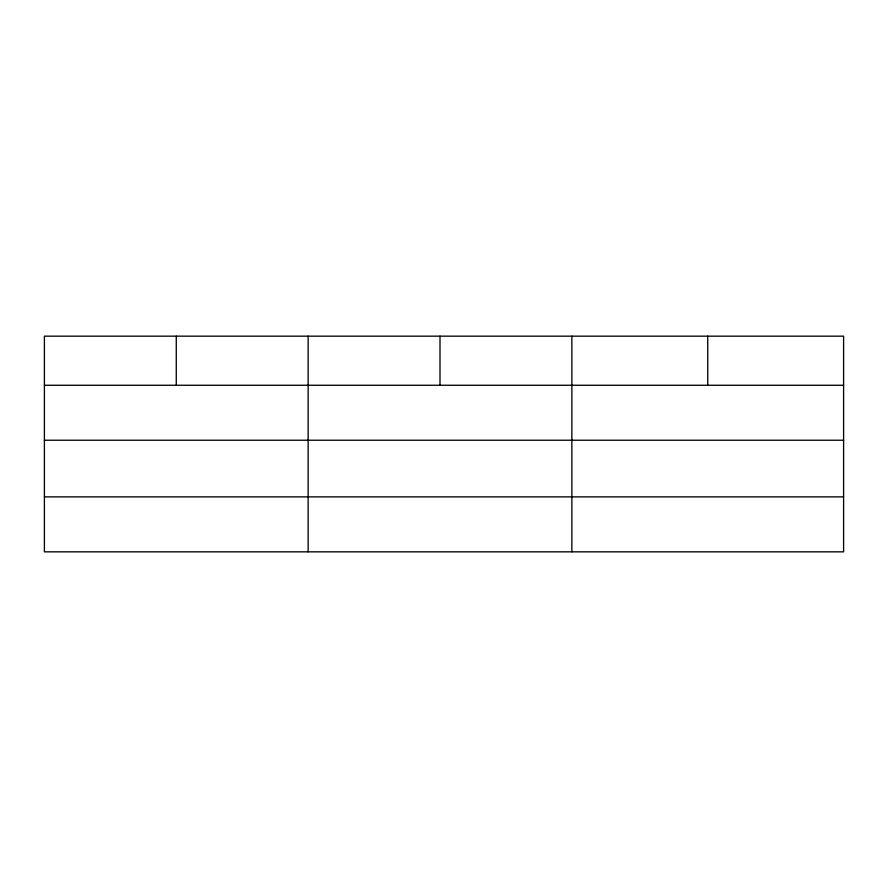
<?xml version="1.0" encoding="UTF-8"?>
<svg xmlns="http://www.w3.org/2000/svg" width="888" height="888" viewBox="0 0 888 888"><rect width="100%" height="100%" fill="white"/><g stroke="black" fill="none" stroke-linecap="round" stroke-linejoin="round"><path stroke-width="1.33" d="M843.6 440.226L843.6 336.164L44.4 336.164L44.4 551.837L843.6 551.837L843.6 440.226L44.4 440.226M44.4 385.259L843.6 385.259M44.4 496.869L843.6 496.869M707.736 336.164L707.736 385.259M571.872 336.164L571.872 551.837M440.004 336.164L440.004 385.259M308.136 336.164L308.136 551.837M176.268 336.164L176.268 385.259"/></g></svg>
